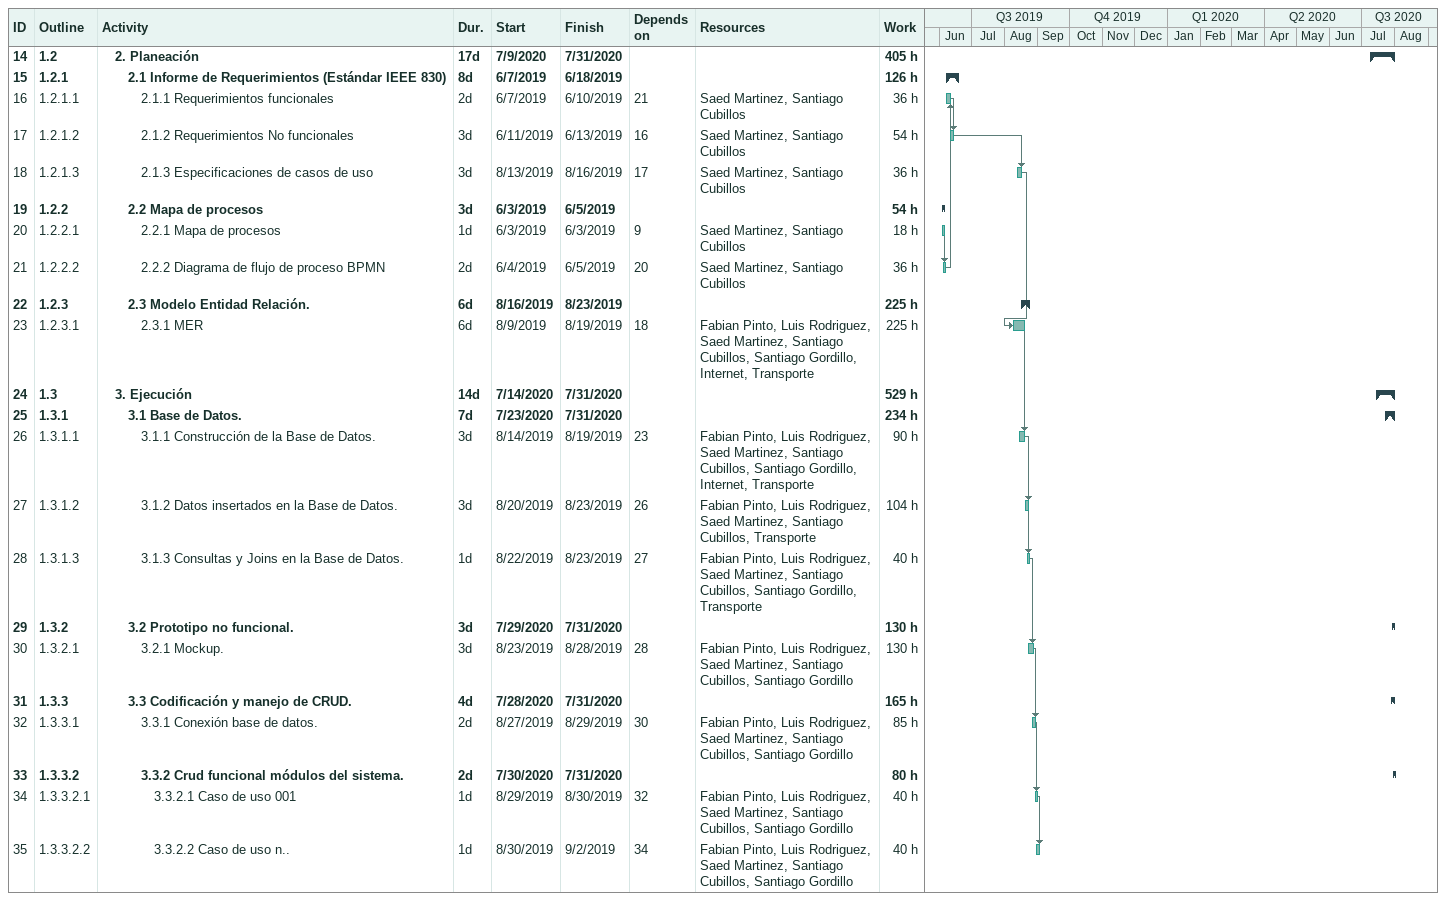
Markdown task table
| ID | WBS | Task | Duration | Start | Finish | Predecessors | Resources | Work (h) |
|---|---|---|---|---|---|---|---|---|
| 14 | 1.2 | **2. Planeación** | 17d | 2020-07-09 | 2020-07-31 |  |  | 405 |
| 15 | 1.2.1 | **2.1 Informe de Requerimientos (Estándar IEEE 830)** | 8d | 2019-06-07 | 2019-06-18 |  |  | 126 |
| 16 | 1.2.1.1 | 2.1.1 Requerimientos funcionales | 2d | 2019-06-07 | 2019-06-10 | 21 | Saed Martinez, Santiago Cubillos | 36 |
| 17 | 1.2.1.2 | 2.1.2 Requerimientos No funcionales | 3d | 2019-06-11 | 2019-06-13 | 16 | Saed Martinez, Santiago Cubillos | 54 |
| 18 | 1.2.1.3 | 2.1.3 Especificaciones de casos de uso | 3d | 2019-08-13 | 2019-08-16 | 17 | Saed Martinez, Santiago Cubillos | 36 |
| 19 | 1.2.2 | **2.2 Mapa de procesos** | 3d | 2019-06-03 | 2019-06-05 |  |  | 54 |
| 20 | 1.2.2.1 | 2.2.1 Mapa de procesos | 1d | 2019-06-03 | 2019-06-03 | 9 | Saed Martinez, Santiago Cubillos | 18 |
| 21 | 1.2.2.2 | 2.2.2 Diagrama de flujo de proceso BPMN | 2d | 2019-06-04 | 2019-06-05 | 20 | Saed Martinez, Santiago Cubillos | 36 |
| 22 | 1.2.3 | **2.3 Modelo Entidad Relación.** | 6d | 2019-08-16 | 2019-08-23 |  |  | 225 |
| 23 | 1.2.3.1 | 2.3.1 MER | 6d | 2019-08-09 | 2019-08-19 | 18 | Fabian Pinto, Luis Rodriguez, Saed Martinez, Santiago Cubillos, Santiago Gordillo, Internet, Transporte | 225 |
| 24 | 1.3 | **3. Ejecución** | 14d | 2020-07-14 | 2020-07-31 |  |  | 529 |
| 25 | 1.3.1 | **3.1 Base de Datos.** | 7d | 2020-07-23 | 2020-07-31 |  |  | 234 |
| 26 | 1.3.1.1 | 3.1.1 Construcción de la Base de Datos. | 3d | 2019-08-14 | 2019-08-19 | 23 | Fabian Pinto, Luis Rodriguez, Saed Martinez, Santiago Cubillos, Santiago Gordillo, Internet, Transporte | 90 |
| 27 | 1.3.1.2 | 3.1.2 Datos insertados en la Base de Datos. | 3d | 2019-08-20 | 2019-08-23 | 26 | Fabian Pinto, Luis Rodriguez, Saed Martinez, Santiago Cubillos, Transporte | 104 |
| 28 | 1.3.1.3 | 3.1.3 Consultas y Joins en la Base de Datos. | 1d | 2019-08-22 | 2019-08-23 | 27 | Fabian Pinto, Luis Rodriguez, Saed Martinez, Santiago Cubillos, Santiago Gordillo, Transporte | 40 |
| 29 | 1.3.2 | **3.2 Prototipo no funcional.** | 3d | 2020-07-29 | 2020-07-31 |  |  | 130 |
| 30 | 1.3.2.1 | 3.2.1 Mockup. | 3d | 2019-08-23 | 2019-08-28 | 28 | Fabian Pinto, Luis Rodriguez, Saed Martinez, Santiago Cubillos, Santiago Gordillo | 130 |
| 31 | 1.3.3 | **3.3 Codificación y manejo de CRUD.** | 4d | 2020-07-28 | 2020-07-31 |  |  | 165 |
| 32 | 1.3.3.1 | 3.3.1 Conexión base de datos. | 2d | 2019-08-27 | 2019-08-29 | 30 | Fabian Pinto, Luis Rodriguez, Saed Martinez, Santiago Cubillos, Santiago Gordillo | 85 |
| 33 | 1.3.3.2 | **3.3.2 Crud funcional módulos del sistema.** | 2d | 2020-07-30 | 2020-07-31 |  |  | 80 |
| 34 | 1.3.3.2.1 | 3.3.2.1 Caso de uso 001 | 1d | 2019-08-29 | 2019-08-30 | 32 | Fabian Pinto, Luis Rodriguez, Saed Martinez, Santiago Cubillos, Santiago Gordillo | 40 |
| 35 | 1.3.3.2.2 | 3.3.2.2 Caso de uso n.. | 1d | 2019-08-30 | 2019-09-02 | 34 | Fabian Pinto, Luis Rodriguez, Saed Martinez, Santiago Cubillos, Santiago Gordillo | 40 |
